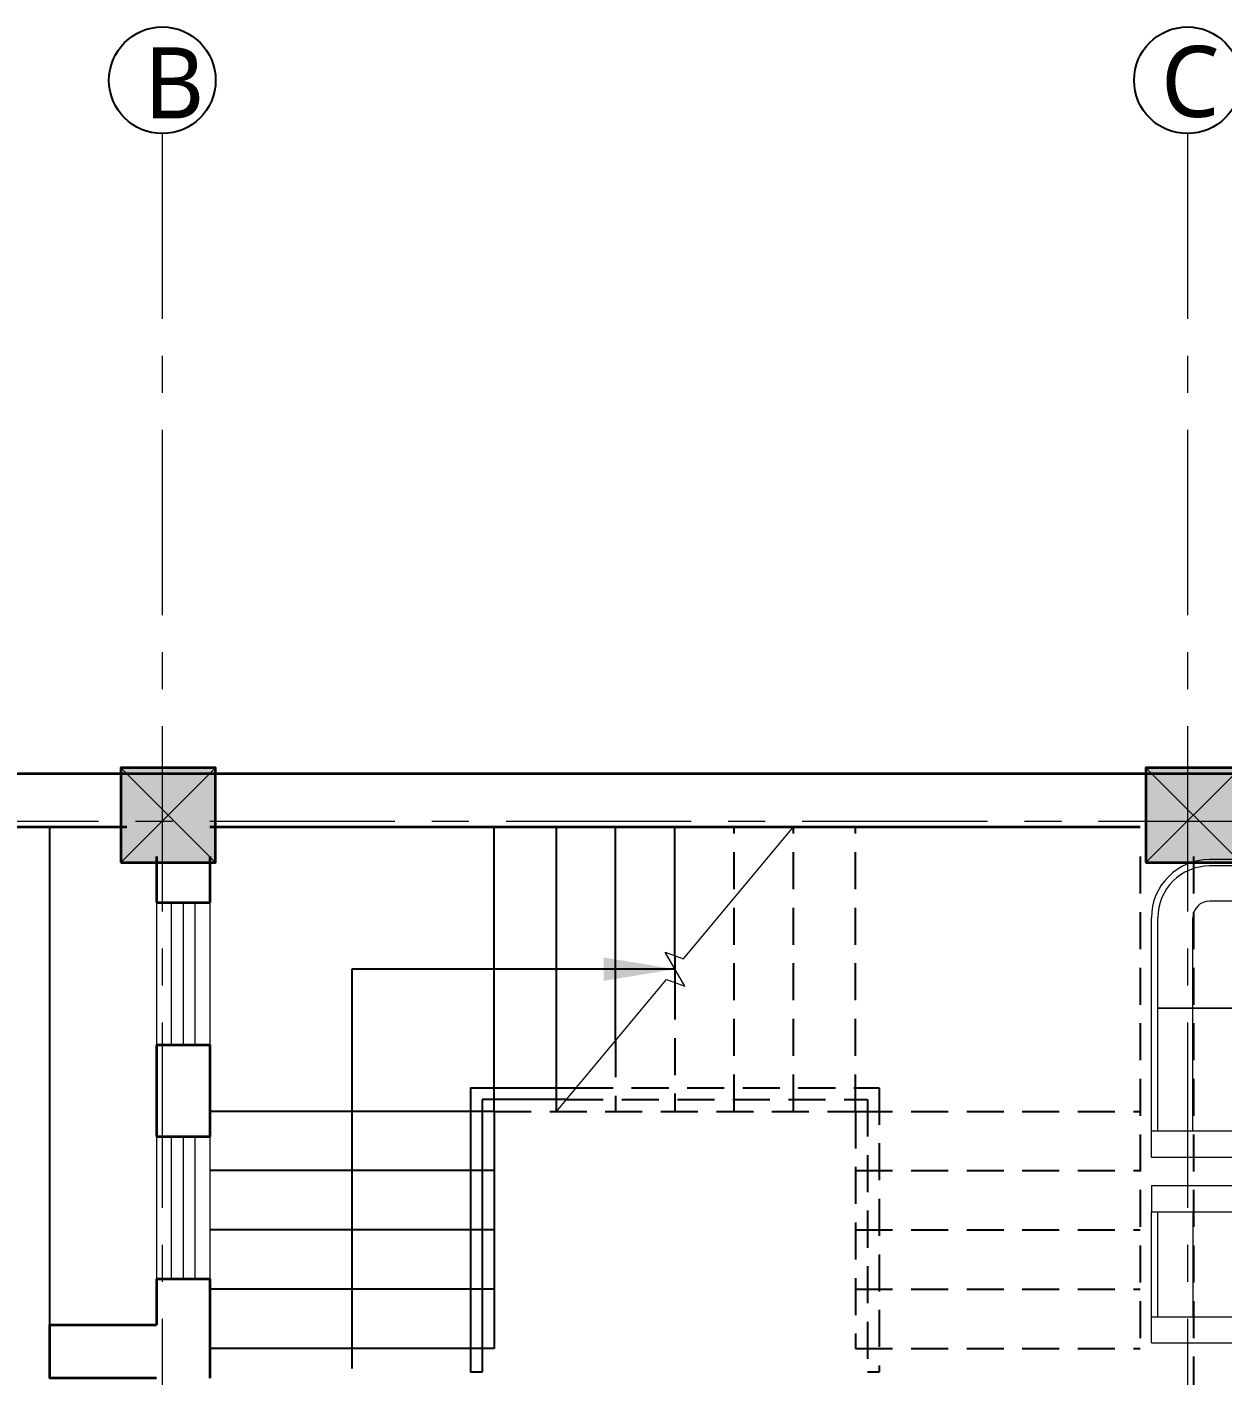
# Model space of a CAD drawing. Header units: inches. Extents: x 17146 to 31738, y -8920 to -2452.
# Drawn here: x 21231 to 21432.7, y -6529 to -6301.5 of the extents above; entities that cross this region are included whole.
import ezdxf

# ---------------------------------------------------------------- set-up
doc = ezdxf.new("R2010")
doc.units = ezdxf.units.IN
doc.header["$LTSCALE"] = 25
doc.header["$MEASUREMENT"] = 0
doc.linetypes.add('CENTER', pattern=[2, 1.25, -0.25, 0.25, -0.25])
doc.linetypes.add('DASHED2', pattern=[0.375, 0.25, -0.125])
for name, color, linetype, lineweight in [('Center line', 252, 'CENTER', 20), ('Column', 130, 'Continuous', 35), ('Dim-external', 151, 'Continuous', 9), ('Door-window', 40, 'Continuous', 15), ('Furniture', 125, 'Continuous', 20), ('Hatch', 253, 'Continuous', 13), ('sill', 30, 'Continuous', 20), ('Stairs', 134, 'Continuous', 25), ('Wall-Section', 6, 'Continuous', 35)]:
    doc.layers.add(name, color=color, linetype=linetype, lineweight=lineweight)
doc.layers.add('Text-external', color=7, linetype='Continuous')
doc.styles.add('caption 1in-8ft', font='trebuc.ttf', dxfattribs={"height": 12})
doc.styles.add('int text 1in-8ft', font='trebuc.ttf', dxfattribs={"height": 7})
doc.dimstyles.new('dim 1in-8ft', dxfattribs={"dimtxt": 7, "dimasz": 2, "dimexe": 6, "dimexo": 6, "dimgap": 1, "dimtad": 1, "dimdec": 0, "dimzin": 0, "dimdsep": 46, "dimlunit": 4, "dimtxsty": 'int text 1in-8ft', "dimblk": 'DOT', "dimcen": 4, "dimdle": 6, "dimclrt": 7, "dimadec": 0, "dimazin": 0, "dimtfac": 1, "dimtdec": 0, "dimtofl": 0, "dimtmove": 0, "dimatfit": 3, "dimfxl": 6, "dimfxlon": 1, "dimtolj": 1, "dimtzin": 0, "dimarcsym": 0})

# ---------------------------------------------------------------- blocks, each defined once
blk = doc.blocks.new('col')
at = {"layer": 'Hatch'}
h = blk.add_hatch(color=256, dxfattribs=at)
h.dxf.hatch_style = 1
h.paths.add_polyline_path([(-8, -8), (8, -8), (8, 8), (-8, 8)])
at = {"layer": 'Column'}
blk.add_lwpolyline([(-8, -8), (8, -8), (8, 8), (-8, 8)], close=True, dxfattribs=at)
at = {"layer": 'Dim-external'}
for p, q in [((-8, 8), (8, -8)), ((8, 8), (-8, -8))]:
    blk.add_line(p, q, dxfattribs=at)
blk = doc.blocks.new('gridd')
at = {"layer": 'Dim-external'}
for p in [(168, 0), (341, 0)]:
    blk.add_blockref('col', p, dxfattribs=at)
blk = doc.blocks.new('ММГ09')
for p, q in [((169.3, 0), (919.3, 0)), ((169.3, 0), (169.3, -700)), ((319.3, 0), (319.3, -812.5)), ((1069.3, 1), (919.3, 1)), ((919.3, 0), (919.3, -812.5)), ((1069.3, 0), (1069.3, -700)), ((1231.6, 1), (1231.6, -699)), ((1231.6, 1), (2598, 1)), ((1381.6, 1), (1381.6, -811.5)), ((319.3, -36.4), (919.3, -36.4)), ((1381.6, -35.5), (2598, -35.5)), ((2081.6, -35.5), (2081.6, -811.5)), ((2081.6, -35.5), (2081.6, -811.5)), ((2081.6, -811.5), (2081.6, -35.5)), ((319.3, -237.1), (919.3, -237.1)), ((1381.6, -236.1), (2598, -236.1)), ((2693.5, -2611.5), (2693.5, -331.7)), ((2894.2, -2611.5), (2894.2, -331.7)), ((2930.6, -2761.5), (2930.6, -331.7)), ((277.9, -740), (210.7, -740)), ((960.7, -740), (1027.9, -740)), ((1340.2, -739), (1273, -739)), ((355.8, -849), (882.8, -849)), ((1418.1, -848), (2045.1, -848)), ((2081.6, -1375), (2081.6, -884.5)), ((2118.1, -848), (2894.2, -848)), ((792.2, -1428.6), (792.2, -1337.3)), ((792.2, -1337.3), (913.4, -1337.3)), ((809.5, -1350.4), (872.6, -1397.9)), ((809.5, -1350.4), (1674.9, -1350.4)), ((809.5, -2524.3), (809.5, -1350.4)), ((913.4, -1337.3), (913.4, -1350.4)), ((1571.1, -1337.3), (1692.2, -1337.3)), ((1571.1, -1350.4), (1571.1, -1337.3)), ((1611.8, -1397.9), (1674.9, -1350.4)), ((1674.9, -1350.4), (1674.9, -2524.3)), ((1692.2, -1337.3), (1692.2, -1428.6)), ((809.5, -1428.6), (792.2, -1428.6)), ((872.6, -1397.9), (872.6, -2476.7)), ((1611.8, -1397.9), (872.6, -1397.9)), ((1611.8, -2476.7), (1611.8, -1397.9)), ((1692.2, -1428.6), (1674.9, -1428.6)), ((2081.6, -1975), (2081.6, -1448)), ((2894.2, -1411.5), (2118.1, -1411.5)), ((2081.6, -2575), (2081.6, -2048)), ((2894.2, -2011.5), (2118.1, -2011.5)), ((792.2, -2446), (809.5, -2446)), ((792.2, -2537.3), (792.2, -2446)), ((1674.9, -2446), (1692.2, -2446)), ((1692.2, -2446), (1692.2, -2537.3)), ((913.4, -2537.3), (792.2, -2537.3)), ((872.6, -2476.7), (809.5, -2524.3)), ((1674.9, -2524.3), (809.5, -2524.3)), ((872.6, -2476.7), (1611.8, -2476.7)), ((913.4, -2524.3), (913.4, -2537.3)), ((1571.1, -2537.3), (1571.1, -2524.3)), ((1692.2, -2537.3), (1571.1, -2537.3)), ((1674.9, -2524.3), (1611.8, -2476.7)), ((2930.6, -2611.5), (2118.1, -2611.5)), ((2190.6, -2652.9), (2190.6, -2720.1)), ((2930.6, -2761.5), (2230.6, -2761.5))]:
    blk.add_line(p, q)
for centre, radius, start, end in [((2598, -331.7), 332.7, 0, 90), ((2598, -331.7), 296.2, 0, 90), ((2598, -331.7), 95.6, 0, 90), ((209.3, -700), 40, 180, 271.99424), ((277.9, -698.6), 41.4, 270, 0), ((960.7, -698.6), 41.4, 180, 270), ((1029.3, -700), 40, 268.00576, 0), ((1271.6, -699), 40, 180, 271.99424), ((1340.2, -697.6), 41.4, 270, 0), ((355.8, -812.5), 36.5, 180, 270.00811), ((882.8, -812.5), 36.5, 269.99189, 0), ((1418.1, -811.5), 36.5, 180, 270.00811), ((2045.1, -811.5), 36.5, 269.99189, 0), ((2045.1, -811.5), 36.5, 269.99189, 0), ((2118.1, -811.5), 36.5, 180, 270.00811), ((2118.1, -811.5), 36.5, 179.99189, 270), ((2118.1, -811.5), 36.5, 180, 270.00811), ((2118.1, -884.5), 36.5, 90, 180.00811), ((2118.1, -1375), 36.5, 179.99189, 270), ((2118.1, -1448), 36.5, 90, 180.00811), ((2118.1, -1975), 36.5, 179.99189, 270), ((2118.1, -2048), 36.5, 90, 180.00811), ((2118.1, -2575), 36.5, 179.99189, 270), ((2232, -2652.9), 41.4, 90, 180), ((2230.6, -2721.5), 40, 178.00576, 270)]:
    blk.add_arc(centre, radius, start, end)
blk = doc.blocks.new('_Dot')
at = {"color": 0, "linetype": 'ByBlock', "lineweight": -2}
blk.add_line((-0.5, 0), (-1, 0), dxfattribs=at)
at = {"color": 0, "linetype": 'ByBlock', "const_width": 0.5}
blk.add_lwpolyline([(-0.25, 0, 1), (0.25, 0, 1)], format="xyb", close=True, dxfattribs=at)
blk = doc.blocks.new('grid')
at = {"layer": 'Center line'}
for p, q in [((167, 115), (167, -402.29)), ((340, 115), (340, -416.08)), ((-175, -1), (774, -1))]:
    blk.add_line(p, q, dxfattribs=at)
at = {"layer": 'Text-external'}
for centre in [(167, 124), (340, 124)]:
    blk.add_circle(centre, 9, dxfattribs=at)
at = {"layer": 'Text-external', "char_height": 12, "width": 130.1671, "attachment_point": 1, "style": 'caption 1in-8ft'}
for s, insert in [('C', (335.52, 129.81)), ('B', (163.92, 129.57))]:
    blk.add_mtext(s, dxfattribs=dict(at, insert=insert))

msp = doc.modelspace()

# ---------------------------------------------------------------- linework, layer by layer
at = {"layer": 'Door-window'}
for p, q in [((21255.37, -6449.28), (21255.37, -6473.28)), ((21257.37, -6449.28), (21257.37, -6473.28)), ((21259.37, -6449.28), (21259.37, -6473.28)), ((21255.37, -6488.78), (21255.37, -6512.78)), ((21257.37, -6488.78), (21257.37, -6512.78)), ((21259.37, -6488.78), (21259.37, -6512.78))]:
    msp.add_line(p, q, dxfattribs=at)
at = {"layer": 'Hatch'}
msp.add_lwpolyline([(21320.37, -6484.53), (21338.93, -6462.26), (21342.02, -6463.38), (21338.72, -6457.69), (21341.81, -6458.81), (21360.37, -6436.53)], dxfattribs=at)
at = {"layer": 'sill'}
for p, q in [((21252.87, -6449.28), (21252.87, -6473.28)), ((21261.87, -6449.28), (21261.87, -6473.28)), ((21252.87, -6488.78), (21252.87, -6512.78)), ((21261.87, -6488.78), (21261.87, -6512.78))]:
    msp.add_line(p, q, dxfattribs=at)
at = {"layer": 'Stairs'}
for p, q in [((21234.87, -6520.51), (21234.87, -6436.53)), ((21309.87, -6484.53), (21309.87, -6436.53)), ((21320.37, -6484.53), (21320.37, -6436.53)), ((21330.37, -6472.53), (21330.37, -6436.53)), ((21340.37, -6458.29), (21340.37, -6436.53)), ((21340.37, -6458.29), (21340.37, -6462.78)), ((21305.87, -6480.53), (21305.87, -6528.53)), ((21305.87, -6480.53), (21323.7, -6480.53)), ((21307.87, -6482.53), (21307.87, -6528.53)), ((21322.04, -6482.53), (21307.87, -6482.53)), ((21309.87, -6484.53), (21261.87, -6484.53)), ((21309.87, -6484.53), (21309.87, -6524.53)), ((21309.87, -6494.53), (21261.87, -6494.53)), ((21309.87, -6504.53), (21261.87, -6504.53)), ((21309.87, -6514.53), (21261.87, -6514.53)), ((21309.87, -6524.53), (21261.87, -6524.53)), ((21307.87, -6528.53), (21305.87, -6528.53))]:
    msp.add_line(p, q, dxfattribs=at)
at = {"layer": 'Stairs', "linetype": 'DASHED2'}
for p, q in [((21350.37, -6484.53), (21350.37, -6436.53)), ((21360.37, -6484.53), (21360.37, -6436.53)), ((21370.87, -6484.53), (21370.87, -6436.53)), ((21418.87, -6441.53), (21418.87, -6524.53)), ((21427.87, -6441.53), (21427.87, -6577.53)), ((21340.37, -6462.78), (21340.37, -6484.53)), ((21330.37, -6472.53), (21330.37, -6484.53)), ((21323.7, -6480.53), (21374.87, -6480.53)), ((21374.87, -6480.53), (21374.87, -6528.53)), ((21322.04, -6482.53), (21372.87, -6482.53)), ((21372.87, -6482.53), (21372.87, -6528.53)), ((21309.87, -6484.53), (21370.87, -6484.53)), ((21370.87, -6484.53), (21370.87, -6524.53)), ((21370.87, -6484.53), (21418.87, -6484.53)), ((21370.87, -6494.53), (21418.87, -6494.53)), ((21370.87, -6504.53), (21418.87, -6504.53)), ((21370.87, -6514.53), (21418.87, -6514.53)), ((21370.87, -6524.53), (21418.87, -6524.53)), ((21374.87, -6528.53), (21372.87, -6528.53))]:
    msp.add_line(p, q, dxfattribs=at)
at = {"layer": 'Wall-Section'}
for p, q in [((21093.87, -6427.53), (21247.87, -6427.53)), ((21261.87, -6427.53), (21418.87, -6427.53)), ((21093.87, -6436.53), (21247.87, -6436.53)), ((21261.87, -6436.53), (21418.87, -6436.53)), ((21252.87, -6441.53), (21252.87, -6449.28)), ((21261.87, -6441.53), (21261.87, -6449.28)), ((21252.87, -6449.28), (21261.87, -6449.28)), ((21252.87, -6473.28), (21252.87, -6488.78)), ((21252.87, -6473.28), (21261.87, -6473.28)), ((21261.87, -6473.28), (21261.87, -6488.78)), ((21252.87, -6488.78), (21261.87, -6488.78)), ((21252.87, -6512.78), (21252.87, -6520.53)), ((21252.87, -6512.78), (21261.87, -6512.78)), ((21261.87, -6512.78), (21261.87, -6529.53))]:
    msp.add_line(p, q, dxfattribs=at)
at = {"layer": 'Wall-Section', "color": 1}
msp.add_lwpolyline([(20896.88, -6699.59), (20887.84, -6427.53), (21838.94, -6427.53), (21838.83, -6775.57), (20896.88, -6699.59)], dxfattribs=at)
at = {"layer": 'Wall-Section'}
msp.add_lwpolyline([(21252.87, -6529.53), (21234.87, -6529.53), (21234.87, -6520.53), (21252.87, -6520.53)], dxfattribs=at)

# ---------------------------------------------------------------- block references
at = {"layer": 'Column'}
for name in ['grid', 'gridd']:
    msp.add_blockref(name, (21086.87, -6434.53), dxfattribs=at)
at = {"layer": 'Furniture', "xscale": 0.02953735937020197, "yscale": 0.02953735937020197, "zscale": 0.02953735937020197, "rotation": 90.00000000000001}
msp.add_blockref('ММГ09', (21420.81, -6528.61), dxfattribs=at)

# ---------------------------------------------------------------- leaders
at = {"layer": 'Hatch'}
msp.add_leader([(21340.37, -6460.53), (21285.87, -6460.53), (21285.87, -6527.92)], dimstyle='dim 1in-8ft', override={"dimasz": 12, "dimgap": 1, "dimtad": 0}, dxfattribs=at)

doc.saveas('drawing.dxf')
